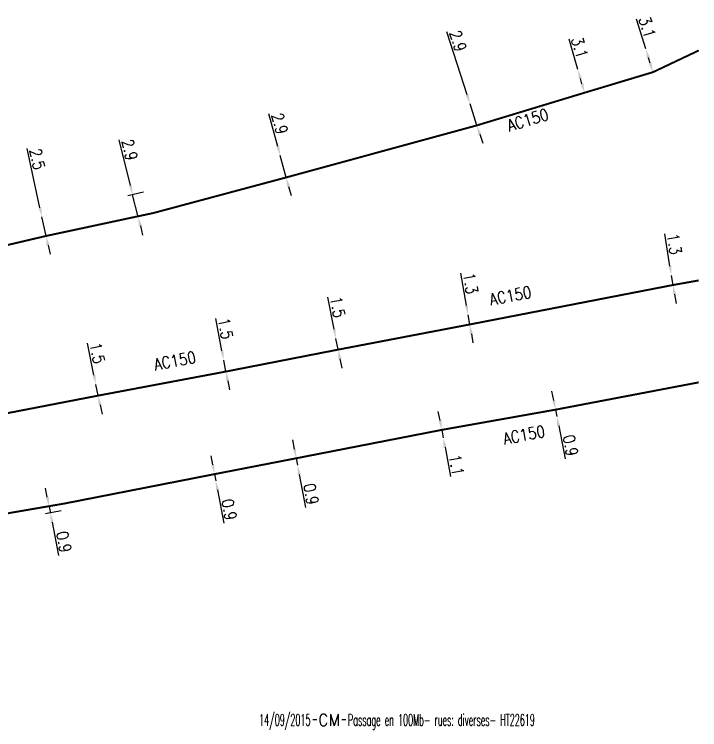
# Model space of a CAD drawing. Header units: millimetres. Extents: x 149996 to 151004, y 126998 to 128018.
# Drawn here: x 150912.6 to 151000.1, y 127735.4 to 127826.8 of the extents above; entities that cross this region are included whole.
import ezdxf
from ezdxf.enums import TextEntityAlignment as Align

# ---------------------------------------------------------------- set-up
doc = ezdxf.new("R2010")
doc.units = ezdxf.units.MM
doc.header["$PDMODE"] = 34
doc.linetypes.add('L_100_AP', pattern=[14, 10, -1.5, 1, -1.5])
doc.layers.get('0').update_dxf_attribs({"linetype": 'CONTINUOUS'})
doc.layers.get('DEFPOINTS').update_dxf_attribs({"linetype": 'CONTINUOUS'})
doc.layers.add('L_140', color=3, linetype='CONTINUOUS')
doc.layers.add('L_910', color=7, linetype='CONTINUOUS')
doc.styles.get("Standard").update_dxf_attribs({"font": 'romans.shx', "width": 0.85})
doc.dimstyles.get("Standard").update_dxf_attribs({"dimtxt": 1.5, "dimasz": 1.2, "dimexe": 0.625, "dimexo": 0.625, "dimgap": 0.25, "dimtad": 1, "dimdec": 1, "dimzin": 0, "dimdsep": 46, "dimtxsty": 'Standard', "dimcen": -0.5, "dimadec": 0, "dimazin": 0, "dimtfac": 1, "dimtdec": 1, "dimtmove": 0, "dimatfit": 3, "dimfxl": 0, "dimtolj": 1, "dimtzin": 0, "dimarcsym": 0})

# ---------------------------------------------------------------- blocks, each defined once
blk = doc.blocks.new('*D657')
at = {"layer": 'DEFPOINTS', "color": 0, "linetype": 'Continuous', "transparency": 16777216}
for p in [(150916.079, 127800.947), (150916.079, 127800.947), (150916.61, 127798.504)]:
    blk.add_point(p, dxfattribs=at)
at = {"layer": 'L_140', "color": 0, "linetype": 'Continuous', "lineweight": -2, "transparency": 16777216}
for p, q in [((150915.825, 127802.119), (150914.184, 127809.671)), ((150916.61, 127798.504), (150916.079, 127800.947)), ((150916.69, 127801.079), (150916.69, 127801.079)), ((150917.221, 127798.636), (150917.221, 127798.636)), ((150916.865, 127797.331), (150917.12, 127796.158))]:
    blk.add_line(p, q, dxfattribs=at)
at = {"layer": 'L_140', "color": 0, "linetype": 'Continuous', "transparency": 16777216}
for points in [[(150916.02, 127802.162), (150915.629, 127802.077), (150916.079, 127800.947)], [(150917.06, 127797.373), (150916.669, 127797.288), (150916.61, 127798.504)]]:
    blk.add_solid(points, dxfattribs=at)
at = {"layer": 'L_140', "color": 0, "linetype": 'Continuous', "transparency": 16777216, "insert": (150915.498, 127808.333), "char_height": 1.5, "attachment_point": 5, "rotation": 282.25894}
blk.add_mtext('\\A1;2.5', dxfattribs=at)
blk = doc.blocks.new('*D658')
at = {"layer": 'DEFPOINTS', "color": 0, "linetype": 'Continuous', "transparency": 16777216}
for p in [(150927.674, 127803.77), (150929.653, 127804.258), (150930.347, 127801.443)]:
    blk.add_point(p, dxfattribs=at)
at = {"layer": 'L_140', "color": 0, "linetype": 'Continuous', "lineweight": -2, "transparency": 16777216}
for p, q in [((150927.387, 127804.935), (150925.945, 127810.781)), ((150929.046, 127804.109), (150927.067, 127803.621)), ((150928.369, 127800.955), (150927.674, 127803.77)), ((150929.74, 127801.293), (150927.762, 127800.805)), ((150928.656, 127799.79), (150928.943, 127798.625))]:
    blk.add_line(p, q, dxfattribs=at)
at = {"layer": 'L_140', "color": 0, "linetype": 'Continuous', "transparency": 16777216}
for points in [[(150927.581, 127804.983), (150927.193, 127804.887), (150927.674, 127803.77)], [(150928.85, 127799.838), (150928.462, 127799.742), (150928.369, 127800.955)]]:
    blk.add_solid(points, dxfattribs=at)
at = {"layer": 'L_140', "color": 0, "linetype": 'Continuous', "transparency": 16777216, "insert": (150927.288, 127809.511), "char_height": 1.5, "attachment_point": 5, "rotation": 283.85626}
blk.add_mtext('\\A1;2.9', dxfattribs=at)
blk = doc.blocks.new('*D659')
at = {"layer": 'DEFPOINTS', "color": 0, "linetype": 'Continuous', "transparency": 16777216}
for p in [(150946.531, 127808.781), (150946.531, 127808.781), (150947.289, 127805.982)]:
    blk.add_point(p, dxfattribs=at)
at = {"layer": 'L_140', "color": 0, "linetype": 'Continuous', "lineweight": -2, "transparency": 16777216}
for p, q in [((150946.217, 127809.94), (150945.091, 127814.101)), ((150947.289, 127805.982), (150946.531, 127808.781)), ((150947.602, 127804.824), (150947.916, 127803.665))]:
    blk.add_line(p, q, dxfattribs=at)
at = {"layer": 'L_140', "color": 0, "linetype": 'Continuous', "transparency": 16777216}
for points in [[(150946.411, 127809.992), (150946.024, 127809.887), (150946.531, 127808.781)], [(150947.795, 127804.876), (150947.409, 127804.771), (150947.289, 127805.982)]]:
    blk.add_solid(points, dxfattribs=at)
at = {"layer": 'L_140', "color": 0, "linetype": 'Continuous', "transparency": 16777216, "insert": (150946.463, 127812.861), "char_height": 1.5, "attachment_point": 5, "rotation": 285.14549}
blk.add_mtext('\\A1;2.9', dxfattribs=at)
blk = doc.blocks.new('*D660')
at = {"layer": 'DEFPOINTS', "color": 0, "linetype": 'Continuous', "transparency": 16777216}
for p in [(150970.778, 127815.395), (150970.778, 127815.395), (150971.669, 127812.635)]:
    blk.add_point(p, dxfattribs=at)
at = {"layer": 'L_140', "color": 0, "linetype": 'Continuous', "lineweight": -2, "transparency": 16777216}
for p, q in [((150970.41, 127816.537), (150967.811, 127824.587)), ((150971.669, 127812.635), (150970.778, 127815.395)), ((150972.038, 127811.493), (150972.406, 127810.351))]:
    blk.add_line(p, q, dxfattribs=at)
at = {"layer": 'L_140', "color": 0, "linetype": 'Continuous', "transparency": 16777216}
for points in [[(150970.6, 127816.598), (150970.219, 127816.475), (150970.778, 127815.395)], [(150972.228, 127811.554), (150971.847, 127811.431), (150971.669, 127812.635)]]:
    blk.add_solid(points, dxfattribs=at)
at = {"layer": 'L_140', "color": 0, "linetype": 'Continuous', "transparency": 16777216, "insert": (150969.241, 127823.414), "char_height": 1.5, "attachment_point": 5, "rotation": 287.88762}
blk.add_mtext('\\A1;2.9', dxfattribs=at)
blk = doc.blocks.new('*D661')
at = {"layer": 'DEFPOINTS', "color": 0, "linetype": 'Continuous', "transparency": 16777216}
for p in [(150984.549, 127819.782), (150984.549, 127819.782), (150985.414, 127816.805)]:
    blk.add_point(p, dxfattribs=at)
at = {"layer": 'L_140', "color": 0, "linetype": 'Continuous', "lineweight": -2, "transparency": 16777216}
for p, q in [((150984.549, 127819.782), (150983.43, 127823.629)), ((150985.079, 127817.957), (150984.884, 127818.629))]:
    blk.add_line(p, q, dxfattribs=at)
at = {"layer": 'L_140', "color": 0, "linetype": 'Continuous', "transparency": 16777216}
for points in [[(150985.076, 127818.685), (150984.692, 127818.573), (150984.549, 127819.782)], [(150985.271, 127818.013), (150984.887, 127817.901), (150985.414, 127816.805)]]:
    blk.add_solid(points, dxfattribs=at)
at = {"layer": 'L_140', "color": 0, "linetype": 'Continuous', "transparency": 16777216, "insert": (150984.782, 127822.561), "char_height": 1.5, "attachment_point": 5, "rotation": 286.20809}
blk.add_mtext('\\A1;3.1', dxfattribs=at)
blk = doc.blocks.new('*D662')
at = {"layer": 'DEFPOINTS', "color": 0, "linetype": 'Continuous', "transparency": 16777216}
for p in [(150993.235, 127822.393), (150993.235, 127822.393), (150994.15, 127819.431)]:
    blk.add_point(p, dxfattribs=at)
at = {"layer": 'L_140', "color": 0, "linetype": 'Continuous', "lineweight": -2, "transparency": 16777216}
for p, q in [((150993.235, 127822.393), (150992.051, 127826.222)), ((150992.638, 127822.209), (150992.638, 127822.209)), ((150993.796, 127820.578), (150993.589, 127821.247)), ((150993.553, 127819.247), (150993.553, 127819.247))]:
    blk.add_line(p, q, dxfattribs=at)
at = {"layer": 'L_140', "color": 0, "linetype": 'Continuous', "transparency": 16777216}
for points in [[(150993.78, 127821.306), (150993.398, 127821.188), (150993.235, 127822.393)], [(150993.987, 127820.637), (150993.605, 127820.519), (150994.15, 127819.431)]]:
    blk.add_solid(points, dxfattribs=at)
at = {"layer": 'L_140', "color": 0, "linetype": 'Continuous', "transparency": 16777216, "insert": (150993.421, 127825.176), "char_height": 1.5, "attachment_point": 5, "rotation": 287.17626}
blk.add_mtext('\\A1;3.1', dxfattribs=at)
blk = doc.blocks.new('*D860')
at = {"layer": 'DEFPOINTS', "color": 0, "linetype": 'Continuous', "transparency": 16777216}
for p in [(150922.979, 127779.529), (150922.979, 127779.529), (150923.273, 127778.109)]:
    blk.add_point(p, dxfattribs=at)
at = {"layer": 'L_140', "color": 0, "linetype": 'Continuous', "lineweight": -2, "transparency": 16777216}
for p, q in [((150922.735, 127780.704), (150921.885, 127784.806)), ((150923.273, 127778.109), (150922.979, 127779.529)), ((150923.517, 127776.934), (150923.76, 127775.759))]:
    blk.add_line(p, q, dxfattribs=at)
at = {"layer": 'L_140', "color": 0, "linetype": 'Continuous', "transparency": 16777216}
for points in [[(150922.931, 127780.745), (150922.539, 127780.663), (150922.979, 127779.529)], [(150923.712, 127776.975), (150923.321, 127776.893), (150923.273, 127778.109)]]:
    blk.add_solid(points, dxfattribs=at)
at = {"layer": 'L_140', "color": 0, "linetype": 'Continuous', "transparency": 16777216, "insert": (150923.168, 127783.545), "char_height": 1.5, "attachment_point": 5, "rotation": 281.70884}
blk.add_mtext('\\A1;1.5', dxfattribs=at)
blk = doc.blocks.new('*D861')
at = {"layer": 'DEFPOINTS', "color": 0, "linetype": 'Continuous', "transparency": 16777216}
for p in [(150939.31, 127782.656), (150939.31, 127782.656), (150939.595, 127781.184)]:
    blk.add_point(p, dxfattribs=at)
at = {"layer": 'L_140', "color": 0, "linetype": 'Continuous', "lineweight": -2, "transparency": 16777216}
for p, q in [((150939.082, 127783.834), (150938.285, 127787.947)), ((150939.595, 127781.184), (150939.31, 127782.656)), ((150938.982, 127781.065), (150938.982, 127781.065)), ((150939.823, 127780.006), (150940.051, 127778.827))]:
    blk.add_line(p, q, dxfattribs=at)
at = {"layer": 'L_140', "color": 0, "linetype": 'Continuous', "transparency": 16777216}
for points in [[(150939.278, 127783.872), (150938.885, 127783.796), (150939.31, 127782.656)], [(150940.02, 127780.044), (150939.627, 127779.968), (150939.595, 127781.184)]]:
    blk.add_solid(points, dxfattribs=at)
at = {"layer": 'L_140', "color": 0, "linetype": 'Continuous', "transparency": 16777216, "insert": (150939.551, 127786.67), "char_height": 1.5, "attachment_point": 5, "rotation": 280.96023}
blk.add_mtext('\\A1;1.5', dxfattribs=at)
blk = doc.blocks.new('*D862')
at = {"layer": 'DEFPOINTS', "color": 0, "linetype": 'Continuous', "transparency": 16777216}
for p in [(150953.65, 127785.406), (150953.65, 127785.406), (150953.931, 127783.984)]:
    blk.add_point(p, dxfattribs=at)
at = {"layer": 'L_140', "color": 0, "linetype": 'Continuous', "lineweight": -2, "transparency": 16777216}
for p, q in [((150953.417, 127786.584), (150952.603, 127790.693)), ((150953.931, 127783.984), (150953.65, 127785.406)), ((150954.164, 127782.807), (150954.398, 127781.63))]:
    blk.add_line(p, q, dxfattribs=at)
at = {"layer": 'L_140', "color": 0, "linetype": 'Continuous', "transparency": 16777216}
for points in [[(150953.613, 127786.622), (150953.221, 127786.545), (150953.65, 127785.406)], [(150954.361, 127782.846), (150953.968, 127782.768), (150953.931, 127783.984)]]:
    blk.add_solid(points, dxfattribs=at)
at = {"layer": 'L_140', "color": 0, "linetype": 'Continuous', "transparency": 16777216, "insert": (150953.874, 127789.421), "char_height": 1.5, "attachment_point": 5, "rotation": 281.19951}
blk.add_mtext('\\A1;1.5', dxfattribs=at)
blk = doc.blocks.new('*D863')
at = {"layer": 'DEFPOINTS', "color": 0, "linetype": 'Continuous', "transparency": 16777216}
for p in [(150970.526, 127788.428), (150970.526, 127788.428), (150970.741, 127787.197)]:
    blk.add_point(p, dxfattribs=at)
at = {"layer": 'L_140', "color": 0, "linetype": 'Continuous', "lineweight": -2, "transparency": 16777216}
for p, q in [((150970.32, 127789.61), (150969.598, 127793.737)), ((150970.741, 127787.197), (150970.526, 127788.428)), ((150970.948, 127786.015), (150971.155, 127784.833))]:
    blk.add_line(p, q, dxfattribs=at)
at = {"layer": 'L_140', "color": 0, "linetype": 'Continuous', "transparency": 16777216}
for points in [[(150970.517, 127789.645), (150970.123, 127789.576), (150970.526, 127788.428)], [(150971.145, 127786.049), (150970.751, 127785.98), (150970.741, 127787.197)]]:
    blk.add_solid(points, dxfattribs=at)
at = {"layer": 'L_140', "color": 0, "linetype": 'Continuous', "transparency": 16777216, "insert": (150970.841, 127792.437), "char_height": 1.5, "attachment_point": 5, "rotation": 279.91326}
blk.add_mtext('\\A1;1.3', dxfattribs=at)
blk = doc.blocks.new('*D864')
at = {"layer": 'DEFPOINTS', "color": 0, "linetype": 'Continuous', "transparency": 16777216}
for p in [(150996.518, 127793.473), (150996.518, 127793.473), (150996.718, 127792.239)]:
    blk.add_point(p, dxfattribs=at)
at = {"layer": 'L_140', "color": 0, "linetype": 'Continuous', "lineweight": -2, "transparency": 16777216}
for p, q in [((150996.326, 127794.658), (150995.655, 127798.793)), ((150996.718, 127792.239), (150996.518, 127793.473)), ((150996.91, 127791.055), (150997.102, 127789.87))]:
    blk.add_line(p, q, dxfattribs=at)
at = {"layer": 'L_140', "color": 0, "linetype": 'Continuous', "transparency": 16777216}
for points in [[(150996.523, 127794.69), (150996.128, 127794.626), (150996.518, 127793.473)], [(150997.107, 127791.087), (150996.712, 127791.023), (150996.718, 127792.239)]]:
    blk.add_solid(points, dxfattribs=at)
at = {"layer": 'L_140', "color": 0, "linetype": 'Continuous', "transparency": 16777216, "insert": (150996.882, 127797.478), "char_height": 1.5, "attachment_point": 5, "rotation": 279.20791}
blk.add_mtext('\\A1;1.3', dxfattribs=at)
blk = doc.blocks.new('*D868')
at = {"layer": 'DEFPOINTS', "color": 0, "linetype": 'Continuous', "transparency": 16777216}
for p in [(150918.978, 127764.323), (150919.139, 127763.488), (150917.158, 127763.104)]:
    blk.add_point(p, dxfattribs=at)
at = {"layer": 'L_140', "color": 0, "linetype": 'Continuous', "lineweight": -2, "transparency": 16777216}
for p, q in [((150916.768, 127765.117), (150916.54, 127766.295)), ((150918.364, 127764.204), (150916.382, 127763.82)), ((150918.525, 127763.369), (150916.544, 127762.986)), ((150916.996, 127763.939), (150917.158, 127763.104)), ((150917.386, 127761.926), (150918.205, 127757.694))]:
    blk.add_line(p, q, dxfattribs=at)
at = {"layer": 'L_140', "color": 0, "linetype": 'Continuous', "transparency": 16777216}
for points in [[(150916.964, 127765.155), (150916.571, 127765.079), (150916.996, 127763.939)], [(150917.582, 127761.964), (150917.189, 127761.888), (150917.158, 127763.104)]]:
    blk.add_solid(points, dxfattribs=at)
at = {"layer": 'L_140', "color": 0, "linetype": 'Continuous', "transparency": 16777216, "insert": (150918.891, 127759.411), "char_height": 1.5, "attachment_point": 5, "rotation": 280.95838}
blk.add_mtext('\\A1;0.9', dxfattribs=at)
blk = doc.blocks.new('*D869')
at = {"layer": 'DEFPOINTS', "color": 0, "linetype": 'Continuous', "transparency": 16777216}
for p in [(150938.132, 127768.074), (150938.29, 127767.239), (150938.29, 127767.239)]:
    blk.add_point(p, dxfattribs=at)
at = {"layer": 'L_140', "color": 0, "linetype": 'Continuous', "lineweight": -2, "transparency": 16777216}
for p, q in [((150937.91, 127769.253), (150937.687, 127770.432)), ((150938.132, 127768.074), (150938.29, 127767.239)), ((150938.513, 127766.06), (150939.312, 127761.824))]:
    blk.add_line(p, q, dxfattribs=at)
at = {"layer": 'L_140', "color": 0, "linetype": 'Continuous', "transparency": 16777216}
for points in [[(150938.106, 127769.29), (150937.713, 127769.216), (150938.132, 127768.074)], [(150938.709, 127766.097), (150938.316, 127766.023), (150938.29, 127767.239)]]:
    blk.add_solid(points, dxfattribs=at)
at = {"layer": 'L_140', "color": 0, "linetype": 'Continuous', "transparency": 16777216, "insert": (150940.006, 127763.538), "char_height": 1.5, "attachment_point": 5, "rotation": 280.6883}
blk.add_mtext('\\A1;0.9', dxfattribs=at)
blk = doc.blocks.new('*D870')
at = {"layer": 'DEFPOINTS', "color": 0, "linetype": 'Continuous', "transparency": 16777216}
for p in [(150948.579, 127770.103), (150948.747, 127769.219), (150948.747, 127769.219)]:
    blk.add_point(p, dxfattribs=at)
at = {"layer": 'L_140', "color": 0, "linetype": 'Continuous', "lineweight": -2, "transparency": 16777216}
for p, q in [((150948.355, 127771.282), (150948.131, 127772.461)), ((150948.579, 127770.103), (150948.747, 127769.219)), ((150948.971, 127768.04), (150949.776, 127763.805))]:
    blk.add_line(p, q, dxfattribs=at)
at = {"layer": 'L_140', "color": 0, "linetype": 'Continuous', "transparency": 16777216}
for points in [[(150948.551, 127771.319), (150948.158, 127771.245), (150948.579, 127770.103)], [(150949.167, 127768.077), (150948.774, 127768.003), (150948.747, 127769.219)]]:
    blk.add_solid(points, dxfattribs=at)
at = {"layer": 'L_140', "color": 0, "linetype": 'Continuous', "transparency": 16777216, "insert": (150950.468, 127765.52), "char_height": 1.5, "attachment_point": 5, "rotation": 280.76166}
blk.add_mtext('\\A1;0.9', dxfattribs=at)
blk = doc.blocks.new('*D871')
at = {"layer": 'DEFPOINTS', "color": 0, "linetype": 'Continuous', "transparency": 16777216}
for p in [(150967.169, 127773.729), (150967.364, 127772.697), (150967.364, 127772.697)]:
    blk.add_point(p, dxfattribs=at)
at = {"layer": 'L_140', "color": 0, "linetype": 'Continuous', "lineweight": -2, "transparency": 16777216}
for p, q in [((150966.945, 127774.908), (150966.722, 127776.087)), ((150967.169, 127773.729), (150967.364, 127772.697)), ((150967.588, 127771.518), (150968.301, 127767.76))]:
    blk.add_line(p, q, dxfattribs=at)
at = {"layer": 'L_140', "color": 0, "linetype": 'Continuous', "transparency": 16777216}
for points in [[(150967.142, 127774.945), (150966.749, 127774.87), (150967.169, 127773.729)], [(150967.785, 127771.555), (150967.392, 127771.481), (150967.364, 127772.697)]]:
    blk.add_solid(points, dxfattribs=at)
at = {"layer": 'L_140', "color": 0, "linetype": 'Continuous', "transparency": 16777216, "insert": (150969.039, 127769.236), "char_height": 1.5, "attachment_point": 5, "rotation": 280.73622}
blk.add_mtext('\\A1;1.1', dxfattribs=at)
blk = doc.blocks.new('*D872')
at = {"layer": 'DEFPOINTS', "color": 0, "linetype": 'Continuous', "transparency": 16777216}
for p in [(150981.708, 127776.313), (150981.881, 127775.429), (150981.881, 127775.429)]:
    blk.add_point(p, dxfattribs=at)
at = {"layer": 'L_140', "color": 0, "linetype": 'Continuous', "lineweight": -2, "transparency": 16777216}
for p, q in [((150981.478, 127777.49), (150981.248, 127778.668)), ((150981.708, 127776.313), (150981.881, 127775.429)), ((150982.111, 127774.252), (150982.937, 127770.021))]:
    blk.add_line(p, q, dxfattribs=at)
at = {"layer": 'L_140', "color": 0, "linetype": 'Continuous', "transparency": 16777216}
for points in [[(150981.675, 127777.529), (150981.282, 127777.452), (150981.708, 127776.313)], [(150982.307, 127774.29), (150981.914, 127774.213), (150981.881, 127775.429)]]:
    blk.add_solid(points, dxfattribs=at)
at = {"layer": 'L_140', "color": 0, "linetype": 'Continuous', "transparency": 16777216, "insert": (150983.62, 127771.739), "char_height": 1.5, "attachment_point": 5, "rotation": 281.04642}
blk.add_mtext('\\A1;0.9', dxfattribs=at)
blk = doc.blocks.new('GIS_MODF')
at = {"color": 0, "linetype": 'Continuous', "flags": 128}
for points in [[(-2.176, -0.014), (-1.676, -0.014)], [(1.519, -0.014), (2.019, -0.014)]]:
    blk.add_lwpolyline(points, dxfattribs=at)
at = {"color": 0, "linetype": 'Continuous', "width": 0.5}
blk.add_attdef('DATE', text='', height=1.5, dxfattribs=at).set_placement((-2.502, -0.798), align=Align.RIGHT)
at = {"color": 0, "linetype": 'Continuous', "width": 1.771291}
blk.add_attdef('USER', text='', height=1.5, dxfattribs=at).set_placement((-1.507, -0.798), (1.276, -0.798), align=Align.FIT)
at = {"color": 0, "linetype": 'Continuous', "width": 0.5}
blk.add_attdef('DESC', (2.289, -0.798), '', height=1.5, dxfattribs=at)

msp = doc.modelspace()

# ---------------------------------------------------------------- linework, layer by layer
at = {"layer": 'L_140', "linetype": 'L_100_AP', "const_width": 0.25, "flags": 128}
for points in [[(151000, 127822.201), (150994.15, 127819.431), (150985.414, 127816.805), (150971.669, 127812.635), (150947.289, 127805.982), (150930.347, 127801.443), (150916.61, 127798.504), (150890.822, 127792.456)], [(150840.221, 127762.566), (150841.89, 127762.861), (150852.797, 127764.789), (150862.686, 127766.691), (150883.97, 127770.786), (150890.109, 127771.951), (150892.021, 127772.243), (150901.791, 127774.01), (150902.725, 127774.183), (150907.95, 127775.148), (150923.273, 127778.109), (150939.595, 127781.184), (150953.931, 127783.984), (150970.741, 127787.197), (150996.718, 127792.239), (151000, 127792.824)], [(151000, 127779.799), (150981.708, 127776.313), (150967.169, 127773.729), (150948.579, 127770.103), (150938.132, 127768.074), (150918.978, 127764.323), (150906.077, 127762.1), (150887.014, 127758.305), (150868.12, 127754.766), (150848.069, 127751.058)]]:
    msp.add_lwpolyline(points, dxfattribs=at)

# ---------------------------------------------------------------- block references
at = {"layer": 'L_910', "linetype": 'Continuous'}
ref = msp.add_blockref('GIS_MODF', (150952.893, 127736.725), dxfattribs=at)
ref.add_attrib('DATE', '14/09/2015', dxfattribs={"layer": '0', "color": 0, "linetype": 'Continuous', "height": 1.5, "width": 0.5}).set_placement((150950.391, 127735.926), align=Align.RIGHT)
ref.add_attrib('USER', 'CM', dxfattribs={"layer": '0', "color": 0, "linetype": 'Continuous', "height": 1.5, "width": 0.950449}).set_placement((150951.386, 127735.926), (150954.169, 127735.926), align=Align.FIT)
ref.add_attrib('DESC', 'Passage en 100Mb- rues: diverses- HT22619', (150955.182, 127735.926), dxfattribs={"layer": '0', "color": 0, "linetype": 'Continuous', "height": 1.5, "width": 0.5})

# ---------------------------------------------------------------- texts
at = {"layer": 'L_140', "linetype": 'Continuous', "width": 0.85}
msp.add_text('AC150', height=1.5, rotation=16.87718, dxfattribs=at).set_placement((150978.157, 127813.332), align=Align.MIDDLE)
for p in [(150973.422, 127789.638), (150930.553, 127781.321), (150975.154, 127771.85)]:
    msp.add_text('AC150', height=1.5, rotation=10.75819, dxfattribs=at).set_placement(p)

# ---------------------------------------------------------------- dimensions: what is measured, and where the dimension line sits
at = {"layer": 'L_140', "linetype": 'Continuous'}
for base, p1, p2, angle, picture, middle in [((150993.235, 127822.393), (150994.15, 127819.431), (150993.235, 127822.393), 287.17626, '*D662', (150992.466, 127824.881)), ((150970.778, 127815.395), (150971.669, 127812.635), (150970.778, 127815.395), 287.88762, '*D660', (150968.289, 127823.107)), ((150984.549, 127819.782), (150985.414, 127816.805), (150984.549, 127819.782), 286.20809, '*D661', (150983.822, 127822.282)), ((150946.531, 127808.781), (150947.289, 127805.982), (150946.531, 127808.781), 285.14549, '*D659', (150945.498, 127812.599)), ((150927.674, 127803.77), (150930.347, 127801.443), (150929.653, 127804.258), 283.85626, '*D658', (150926.317, 127809.271)), ((150916.079, 127800.947), (150916.61, 127798.504), (150916.079, 127800.947), 282.25894, '*D657', (150914.52, 127808.121)), ((150996.5176, 127793.4731), (150996.71762, 127792.23921), (150996.5176, 127793.4731), 279.20791, '*D864', (150995.89439, 127797.31756)), ((150970.526, 127788.428), (150970.741, 127787.197), (150970.526, 127788.428), 279.91326, '*D863', (150969.856, 127792.265)), ((150953.65, 127785.406), (150953.931, 127783.984), (150953.65, 127785.406), 281.19951, '*D862', (150952.893, 127789.227)), ((150939.31, 127782.656), (150939.595, 127781.184), (150939.31, 127782.656), 280.96023, '*D861', (150938.57, 127786.48)), ((150922.9788, 127779.5289), (150923.2731, 127778.1091), (150922.9788, 127779.5289), 281.70884, '*D860', (150922.1884, 127783.3425)), ((150981.881, 127775.429), (150981.708, 127776.313), (150981.881, 127775.429), 101.04642, '*D872', (150982.639, 127771.547)), ((150967.364, 127772.697), (150967.169, 127773.729), (150967.364, 127772.697), 100.73622, '*D871', (150968.056, 127769.049)), ((150948.747, 127769.219), (150948.579, 127770.103), (150948.747, 127769.219), 100.76166, '*D870', (150949.485, 127765.333)), ((150938.29, 127767.2388), (150938.1324, 127768.0741), (150938.29, 127767.2388), 100.6883, '*D869', (150939.0236, 127763.3521)), ((150917.158, 127763.104), (150918.978, 127764.323), (150919.139, 127763.488), 100.95838, '*D868', (150917.909, 127759.221))]:
    dim = msp.add_linear_dim(base=base, p1=p1, p2=p2, angle=angle, dimstyle='Standard', dxfattribs=at)
    dim.commit()
    dim.dimension.update_dxf_attribs({"geometry": picture, "text_midpoint": middle, "dimtype": 160})

doc.saveas('drawing.dxf')
